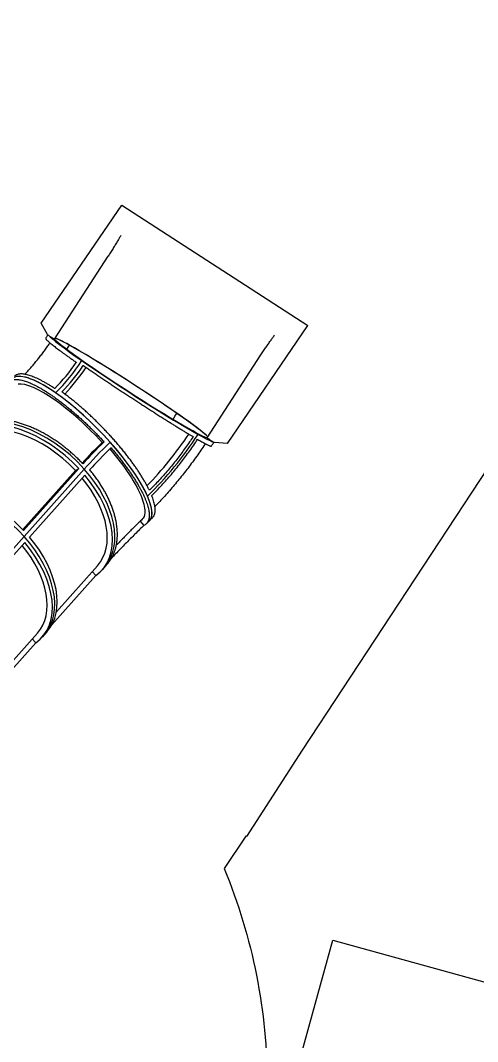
# Model space of a CAD drawing. Header units: millimetres. Extents: x -7616 to 421613, y 91067 to 341353.
# Drawn here: x 186932 to 188930, y 176240 to 180703 of the extents above; entities that cross this region are included whole.
import ezdxf

# ---------------------------------------------------------------- set-up
doc = ezdxf.new("R2010")
doc.units = ezdxf.units.MM
doc.header["$LTSCALE"] = 500
doc.header["$MEASUREMENT"] = 0
doc.linetypes.add('H0', pattern=[0.3, 0.2, -0.1])
doc.layers.add('e-plan', color=9, linetype='CONTINUOUS')

# ---------------------------------------------------------------- blocks, each defined once
blk = doc.blocks.new('A$C633402C3')
at = {"layer": 'e-plan'}
for p, q in [((114083.6, 88464), (114897, 87938)), ((113790.4, 87877.8), (114025, 88240.7)), ((113759, 87898.1), (113731.5, 87947.7)), ((113774.8, 87886.9), (113773.6, 87887.7)), ((114457.3, 87446.6), (114691.9, 87809.5)), ((113909.5, 87783.7), (113925.5, 87774.9)), ((113925.5, 87774.9), (113909.5, 87783.7)), ((114395.4, 87476.7), (114417, 87461.7)), ((114417, 87461.7), (114395.4, 87476.7)), ((113998, 87426.5), (114006.1, 87428.6)), ((114473.1, 87435.4), (114471.9, 87436.1)), ((114545.2, 87421.6), (114488.6, 87426.3)), ((113881.4, 87304.2), (113650.9, 87045.7)), ((113895.9, 87312.9), (113654.3, 87042)), ((113919.8, 87310.1), (113657.2, 87015.6)), ((113919.8, 87310.1), (113657.2, 87015.6)), ((113881.4, 87304.2), (113895.9, 87312.9)), ((113680.8, 87012.3), (113922.3, 87283.2)), ((114164.4, 87082.2), (114180.6, 87063.9)), ((113657.2, 87015.6), (113394.7, 86721.2)), ((113657.2, 87015.6), (113394.7, 86721.2)), ((113418.2, 86717.8), (113659.7, 86988.7)), ((113978.1, 86887.5), (113797.8, 86685.3)), ((113955, 86861.7), (113970.1, 86844.7)), ((114008.6, 86881.5), (113998.1, 86869.7)), ((113970.1, 86844.7), (113778.2, 86629.5)), ((113715.6, 86593.1), (113535.2, 86390.9)), ((113756.6, 86598.8), (113746.1, 86587.1)), ((113707.5, 86550.3), (113515.6, 86335.1)), ((113692.5, 86567.2), (113707.5, 86550.3)), ((113746.1, 86587.1), (113735.6, 86575.3))]:
    blk.add_line(p, q, dxfattribs=at)
blk.add_lwpolyline([(112408.3, 87794), (114324.7, 90726.8), (115443.2, 89963.9), (116811, 89079.5), (116789.2, 89045.9), (116811.5, 89030.7), (114872.7, 86081.9), (114628.5, 85704.1), (114625.6, 85705.9), (114532, 85563.5, -0.097766), (114719.6, 84613.1), (114719.6, 84262.2)], format="xyb", dxfattribs=at)
for points in [[(114739.5, 84285.5), (115006.6, 85251.3), (117533.9, 84552.4)], [(113731.5, 87947.7), (114083.4, 88464.1)], [(114545.2, 87421.6), (114897, 87938)]]:
    blk.add_lwpolyline(points, dxfattribs=at)
for centre, major_axis, ratio, start_param, end_param in [((114074, 88448.7), (-5.1, 17.4), 0.992354, 5.429569, 5.445176), ((113774.1, 87888.4), (15.1, -9.8), 0.046916, 3.228859, 4.712389), ((114125.1, 87664.2), (-362.8, 234.6), 0.046916, 0.147846, 0.965039), ((113775.3, 87887.6), (15.1, -9.8), 0.046916, 4.712389, 6.283185), ((114125.1, 87664.2), (335.9, -217.2), 0.046916, 3.262254, 4.106632), ((114125.1, 87664.2), (335.9, -217.2), 0.046916, 2.535835, 3.020931), ((114125.1, 87664.2), (-335.9, 217.2), 0.046916, 3.262254, 6.162524), ((113405.6, 88100.8), (513, 739.5), 0.568758, 4.745708, 4.76946), ((113405.6, 88100.8), (513, 739.5), 0.568758, 4.745708, 4.76946), ((114125.1, 87664.2), (335.9, -217.2), 0.046916, 0.965039, 2.535835), ((113662.4, 87922.6), (-267, -384.9), 0.568758, 1.264682, 1.585161), ((113675.9, 87913.3), (-266.7, -384.5), 0.568758, 1.235168, 1.627867), ((113675.9, 87913.3), (266.7, 384.5), 0.568758, 4.376761, 4.76946), ((113689.4, 87903.9), (267, 384.9), 0.568758, 4.419466, 4.739945), ((113694.5, 87892.4), (-271.1, -390.9), 0.568758, 1.295952, 1.611893), ((114125.1, 87664.2), (-362.8, 234.6), 0.046916, 0.965039, 2.535835), ((114125.1, 87664.2), (335.9, -217.2), 0.046916, 4.106632, 5.677428), ((113904.1, 87394.2), (300.3, -310.6), 0.270902, 2.20291, 3.141593), ((113904.1, 87394.2), (-300.3, 310.6), 0.270902, 4.559105, 6.129901), ((113890.3, 87380.9), (281.5, -291.2), 0.270902, 1.466915, 2.938906), ((113904.1, 87394.2), (300.3, -310.6), 0.270902, 0.632114, 2.20291), ((113686.2, 87169), (-322.4, 287.5), 0.614336, 4.525025, 6.095821), ((113686.2, 87169), (322.4, -287.5), 0.614336, 1.383432, 2.954228), ((113675.7, 87157.2), (322.4, -287.5), 0.614336, 1.429745, 2.907401), ((113675.9, 87913.3), (-740.9, -1068.2), 0.568758, 1.60411, 1.627867), ((113675.9, 87913.3), (740.9, 1068.2), 0.568758, 4.745703, 4.76946), ((114125.1, 87664.2), (335.9, -217.2), 0.046916, 0.120661, 0.965039), ((113675.8, 87157.3), (302.3, -269.5), 0.614336, 1.432835, 2.904826), ((113954.4, 87712.1), (-490.2, -706.6), 0.568758, 1.271827, 1.612409), ((113967.9, 87710.7), (-513, -739.5), 0.568758, 1.235168, 1.627867), ((113967.9, 87710.7), (-513, -739.5), 0.568758, 1.235168, 1.627867), ((114125.1, 87664.2), (335.9, -217.2), 0.046916, 5.677428, 6.162524), ((114125.1, 87664.2), (-362.8, 234.6), 0.046916, 2.535835, 2.993747), ((114472.4, 87436.8), (-15.1, 9.8), 0.046916, 0, 1.570797), ((114153.7, 87476.2), (355.5, 316), 0.146975, 1.890274, 2.186335), ((114159.7, 87477.7), (-350.1, -311.2), 0.146975, 5.032516, 5.352995), ((114172.8, 87462.9), (-349.8, -310.9), 0.146975, 4.98981, 5.382509), ((114172.8, 87462.9), (349.8, 310.9), 0.146975, 1.848218, 2.240917), ((114186, 87448.1), (350.1, 311.2), 0.146975, 1.877732, 2.198211), ((113904.1, 87394.2), (-300.3, 310.6), 0.270902, 3.141593, 4.559105), ((114473.6, 87436.1), (15.1, -9.8), 0.046916, 4.712389, 6.195919), ((113686.2, 87169), (322.4, -287.5), 0.614336, 0, 1.383432), ((113686.2, 87169), (322.4, -287.5), 0.614336, 0, 1.383432), ((113434.1, 86886.3), (-322.4, 287.5), 0.614336, 4.571338, 5.885274), ((113675.8, 87157.1), (302.3, -269.5), 0.614336, 0, 1.321225), ((113675.7, 87157.2), (322.4, -287.5), 0.614336, 6.142134, 7.61979), ((113423.6, 86874.6), (-322.4, 287.5), 0.614336, 4.525025, 5.832167), ((113423.6, 86874.6), (322.4, -287.5), 0.614336, 1.383432, 2.690574), ((113904.1, 87394.2), (300.3, -310.6), 0.270902, 0, 0.632114), ((113423.6, 86874.6), (322.4, -287.5), 0.614336, 0, 1.383432), ((113423.6, 86874.6), (322.4, -287.5), 0.614336, 0, 1.383432), ((113434.1, 86886.3), (322.4, -287.5), 0.614336, 0, 1.336604), ((113413.3, 86862.6), (302.3, -269.5), 0.614336, 0, 1.321225), ((113413.1, 86862.8), (322.4, -287.5), 0.614336, 6.142134, 7.61979)]:
    blk.add_ellipse(centre, major_axis=major_axis, ratio=ratio, start_param=start_param, end_param=end_param, dxfattribs=at)
for points, knots in [([(114079.6, 88330.4), (114078.5, 88328.8), (114077.4, 88327), (114075, 88323.3), (114073.8, 88321.3), (114071.4, 88317.2), (114070.1, 88315), (114067.4, 88310.5), (114066, 88308.2), (114063.1, 88303.4), (114061.7, 88300.9), (114058.7, 88295.7), (114057.1, 88293.1), (114053.9, 88287.7), (114052.3, 88285), (114049, 88279.4), (114047.3, 88276.6), (114043.9, 88270.9), (114042.1, 88268), (114038.6, 88262.2), (114036.8, 88259.3), (114033.1, 88253.5), (114031.3, 88250.5), (114028, 88245.3), (114026.5, 88243), (114025, 88240.7)], [0, 0, 0, 0, 9.321506, 9.321506, 18.757653, 18.757653, 28.408272, 28.408272, 38.236956, 38.236956, 48.213089, 48.213089, 58.309152, 58.309152, 68.500479, 68.500479, 78.765276, 78.765276, 89.084729, 89.084729, 99.443026, 99.443026, 109.82715, 109.82715, 118.076849, 118.076849, 118.076849, 118.076849]), ([(113760.8, 87896.4), (113760.6, 87896.1), (113760.4, 87895.7), (113759.4, 87894.3), (113758.7, 87893.2), (113757.2, 87890.9), (113756.5, 87889.8), (113755, 87887.6), (113754.3, 87886.5), (113752.8, 87884.3), (113752.1, 87883.2), (113751.3, 87882.1)], [1.64077357, 1.64077357, 1.64077357, 1.64077357, 1.64269338, 1.64269338, 1.64880831, 1.64880831, 1.65492325, 1.65492325, 1.66103818, 1.66103818, 1.66715311, 1.66715311, 1.66715311, 1.66715311]), ([(114691.9, 87809.5), (114693.7, 87812.3), (114695.5, 87815.1), (114699.3, 87820.7), (114701.2, 87823.6), (114705, 87829.3), (114707, 87832.2), (114710.8, 87837.8), (114712.7, 87840.6), (114716.5, 87846.1), (114718.4, 87848.8), (114722.2, 87854.1), (114724, 87856.7), (114727.6, 87861.9), (114729.4, 87864.4), (114732.9, 87869.3), (114734.6, 87871.7), (114737.8, 87876.3), (114739.4, 87878.5), (114742.5, 87882.9), (114743.9, 87885), (114746.7, 87889), (114748, 87890.9), (114749.9, 87893.9), (114750.7, 87895), (114751.4, 87896.1)], [0, 0, 0, 0, 10.006842, 10.006842, 20.412071, 20.412071, 30.809464, 30.809464, 41.189999, 41.189999, 51.542478, 51.542478, 61.853134, 61.853134, 72.105113, 72.105113, 82.278203, 82.278203, 92.348746, 92.348746, 102.289584, 102.289584, 112.069805, 112.069805, 118.076085, 118.076085, 118.076085, 118.076085]), ([(113659.9, 87724.1), (113662.1, 87726.5), (113664.3, 87728.8), (113670.9, 87736), (113675.3, 87740.8), (113684, 87750.5), (113688.3, 87755.4), (113696.9, 87765.4), (113701.2, 87770.5), (113709.7, 87780.8), (113713.9, 87785.9), (113722.3, 87796.4), (113726.5, 87801.7), (113734.7, 87812.4), (113738.8, 87817.8), (113746.9, 87828.7), (113750.9, 87834.1), (113758.8, 87845.2), (113762.7, 87850.7), (113767.7, 87858.1), (113768.9, 87859.8), (113770.1, 87861.5)], [39.969956, 39.969956, 39.969956, 39.969956, 50.092382, 50.092382, 70.227003, 70.227003, 90.418364, 90.418364, 110.659436, 110.659436, 130.943086, 130.943086, 151.262103, 151.262103, 171.609213, 171.609213, 191.977096, 191.977096, 212.3584, 212.3584, 218.632137, 218.632137, 218.632137, 218.632137]), ([(113751.3, 87882.1), (113751.2, 87881.9), (113751.1, 87881.6), (113751.2, 87880.9), (113751.3, 87880.4), (113752, 87879.2), (113752.4, 87878.5), (113753.6, 87877), (113754.3, 87876.1), (113756, 87874.3), (113757, 87873.3), (113759.3, 87871.1), (113760.6, 87869.9), (113763.5, 87867.2), (113765.1, 87865.8), (113768.6, 87862.8), (113770.5, 87861.1), (113774.7, 87857.7), (113776.9, 87855.9), (113781.6, 87852.1), (113784, 87850.2), (113789.2, 87846.1), (113791.9, 87844), (113797.4, 87839.8), (113800.3, 87837.6), (113806, 87833.3), (113809.1, 87831), (113815.6, 87826.2), (113819, 87823.6), (113826.1, 87818.4), (113829.8, 87815.7), (113837.5, 87810.1), (113841.5, 87807.2), (113849.7, 87801.3), (113854, 87798.3), (113862.6, 87792.2), (113867, 87789.1), (113875.9, 87782.8), (113880.4, 87779.7), (113885, 87776.4), (113885, 87776.4), (113885.1, 87776.3)], [886.205231, 886.205231, 886.205231, 886.205231, 899.847656, 899.847656, 919.849428, 919.849428, 939.851199, 939.851199, 959.852971, 959.852971, 979.850467, 979.850467, 999.847963, 999.847963, 1019.845459, 1019.845459, 1039.842956, 1039.842956, 1059.840452, 1059.840452, 1079.837948, 1079.837948, 1099.835444, 1099.835444, 1119.832941, 1119.832941, 1139.821779, 1139.821779, 1159.810617, 1159.810617, 1179.799456, 1179.799456, 1199.788294, 1199.788294, 1219.777133, 1219.777133, 1239.765971, 1239.765971, 1259.75481, 1259.75481, 1260.142728, 1260.142728, 1260.142728, 1260.142728]), ([(113915.6, 87762.7), (113915.7, 87762.6), (113915.8, 87762.6), (113920.8, 87759.2), (113925.8, 87755.7), (113936, 87748.7), (113941.3, 87745.1), (113952, 87737.8), (113957.4, 87734.1), (113968.4, 87726.6), (113974, 87722.8), (113985.2, 87715.2), (113990.9, 87711.4), (114002.1, 87703.8), (114007.7, 87700), (114018.9, 87692.5), (114024.4, 87688.8), (114035.2, 87681.6), (114040.8, 87677.9), (114052.1, 87670.3), (114058, 87666.4), (114069.7, 87658.6), (114075.7, 87654.7), (114087.7, 87646.7), (114093.8, 87642.7), (114105.9, 87634.7), (114112, 87630.7), (114124.1, 87622.8), (114130.1, 87618.9), (114142, 87611.1), (114147.9, 87607.3), (114159.4, 87599.8), (114165, 87596.1), (114176, 87589), (114181.6, 87585.3), (114193, 87578), (114198.7, 87574.3), (114210.3, 87566.9), (114216, 87563.2), (114227.6, 87555.8), (114233.3, 87552.1), (114244.7, 87544.8), (114250.4, 87541.2), (114261.5, 87534.2), (114267, 87530.7), (114277.7, 87524), (114282.9, 87520.7), (114293.1, 87514.3), (114298, 87511.2), (114307.5, 87505.3), (114312.3, 87502.3), (114321.9, 87496.3), (114326.7, 87493.3), (114336.2, 87487.5), (114340.9, 87484.5), (114350.2, 87478.8), (114354.7, 87476.1), (114363.6, 87470.6), (114368, 87468), (114376.5, 87462.9), (114380.6, 87460.4), (114388.3, 87455.8), (114391.9, 87453.6), (114395.4, 87451.6)], [1299.178871, 1299.178871, 1299.178871, 1299.178871, 1299.570367, 1299.570367, 1319.562793, 1319.562793, 1339.555219, 1339.555219, 1359.547646, 1359.547646, 1379.540072, 1379.540072, 1399.532498, 1399.532498, 1419.524925, 1419.524925, 1439.517351, 1439.517351, 1459.510962, 1459.510962, 1479.504572, 1479.504572, 1499.498183, 1499.498183, 1519.491793, 1519.491793, 1539.485404, 1539.485404, 1559.479014, 1559.479014, 1579.472624, 1579.472624, 1599.466235, 1599.466235, 1619.46043, 1619.46043, 1639.454626, 1639.454626, 1659.448821, 1659.448821, 1679.443017, 1679.443017, 1699.437212, 1699.437212, 1719.431407, 1719.431407, 1739.425603, 1739.425603, 1759.419798, 1759.419798, 1779.413865, 1779.413865, 1799.407931, 1799.407931, 1819.401998, 1819.401998, 1839.396065, 1839.396065, 1859.390131, 1859.390131, 1879.384198, 1879.384198, 1898.445264, 1898.445264, 1898.445264, 1898.445264]), ([(113790.7, 87661.8), (113790.6, 87661.9), (113790.5, 87662), (113785.8, 87665.1), (113781.2, 87668.1), (113772, 87674), (113767.4, 87676.8), (113758.3, 87682.3), (113753.7, 87685), (113744.9, 87690.1), (113740.5, 87692.5), (113731.9, 87697.1), (113727.8, 87699.2), (113719.7, 87703.2), (113715.7, 87705.1), (113708.1, 87708.5), (113704.5, 87710.1), (113697.5, 87713), (113694, 87714.4), (113687.1, 87716.9), (113683.7, 87718.1), (113676.9, 87720.2), (113673.6, 87721.1), (113667.2, 87722.7), (113664, 87723.4), (113658, 87724.5), (113655.1, 87724.9), (113649.5, 87725.4), (113646.9, 87725.6), (113641.8, 87725.6), (113639.4, 87725.4), (113635, 87725), (113632.9, 87724.6), (113629, 87723.7), (113627.1, 87723.1), (113623.5, 87721.6), (113621.8, 87720.8), (113618.5, 87718.8), (113617, 87717.6), (113615.3, 87716.1), (113615, 87715.8), (113614.7, 87715.5)], [1299.178871, 1299.178871, 1299.178871, 1299.178871, 1299.570367, 1299.570367, 1319.562793, 1319.562793, 1339.555219, 1339.555219, 1359.547646, 1359.547646, 1379.540072, 1379.540072, 1399.532498, 1399.532498, 1419.524925, 1419.524925, 1439.517351, 1439.517351, 1459.510962, 1459.510962, 1479.504572, 1479.504572, 1499.498183, 1499.498183, 1519.491793, 1519.491793, 1539.485404, 1539.485404, 1559.479014, 1559.479014, 1579.472624, 1579.472624, 1599.466235, 1599.466235, 1619.46043, 1619.46043, 1639.454626, 1639.454626, 1659.448821, 1659.448821, 1663.958928, 1663.958928, 1663.958928, 1663.958928]), ([(113612.7, 87701.4), (113612.7, 87701.4), (113612.8, 87701.4), (113615.1, 87701.7), (113617.6, 87701.9), (113622.7, 87702), (113625.4, 87701.9), (113631, 87701.4), (113634, 87701), (113640.1, 87700), (113643.3, 87699.4), (113649.8, 87697.8), (113653.1, 87696.9), (113659.9, 87694.9), (113663.4, 87693.8), (113670.4, 87691.3), (113673.9, 87690), (113680.9, 87687.1), (113684.6, 87685.6), (113692.2, 87682.2), (113696.2, 87680.3), (113704.3, 87676.3), (113708.5, 87674.2), (113717.1, 87669.6), (113721.5, 87667.2), (113730.4, 87662.2), (113735, 87659.6), (113744.1, 87654.1), (113748.7, 87651.2), (113758, 87645.3), (113762.6, 87642.3), (113771.8, 87636.2), (113776.3, 87633.1), (113785.4, 87626.9), (113790, 87623.6), (113799.5, 87616.7), (113804.4, 87613.1), (113814.3, 87605.7), (113819.4, 87601.8), (113829.6, 87593.9), (113834.7, 87589.9), (113845.1, 87581.5), (113850.3, 87577.3), (113860.7, 87568.7), (113865.9, 87564.3), (113876.1, 87555.5), (113881.2, 87551.1), (113891.2, 87542.3), (113896.1, 87537.9), (113905.7, 87529.2), (113910.7, 87524.7), (113920.6, 87515.4), (113925.7, 87510.6), (113935.9, 87500.9), (113941, 87495.9), (113951.3, 87485.8), (113956.4, 87480.7), (113966.6, 87470.3), (113971.7, 87465.1), (113981.7, 87454.7), (113986.7, 87449.5), (113996.4, 87439.1), (114001.2, 87434), (114005.9, 87428.8), (114006, 87428.7), (114006.1, 87428.6)], [659.433236, 659.433236, 659.433236, 659.433236, 659.833006, 659.833006, 679.833833, 679.833833, 699.834661, 699.834661, 719.835488, 719.835488, 739.836316, 739.836316, 759.837143, 759.837143, 779.83797, 779.83797, 799.838798, 799.838798, 819.840569, 819.840569, 839.842341, 839.842341, 859.844113, 859.844113, 879.845884, 879.845884, 899.847656, 899.847656, 919.849428, 919.849428, 939.851199, 939.851199, 959.852971, 959.852971, 979.850467, 979.850467, 999.847963, 999.847963, 1019.845459, 1019.845459, 1039.842956, 1039.842956, 1059.840452, 1059.840452, 1079.837948, 1079.837948, 1099.835444, 1099.835444, 1119.832941, 1119.832941, 1139.821779, 1139.821779, 1159.810617, 1159.810617, 1179.799456, 1179.799456, 1199.788294, 1199.788294, 1219.777133, 1219.777133, 1239.765971, 1239.765971, 1259.75481, 1259.75481, 1260.142728, 1260.142728, 1260.142728, 1260.142728]), ([(114204.5, 87217), (114204.4, 87217.1), (114204.4, 87217.1), (114202.4, 87221.4), (114200.2, 87225.7), (114195.7, 87234.5), (114193.3, 87239), (114188.3, 87248.2), (114185.6, 87253), (114180.1, 87262.5), (114177.2, 87267.4), (114171.3, 87277.1), (114168.2, 87282), (114161.9, 87291.8), (114158.7, 87296.7), (114152.2, 87306.4), (114149, 87311.3), (114142.4, 87320.8), (114138.9, 87325.7), (114131.8, 87335.7), (114128, 87340.8), (114120.3, 87351.2), (114116.4, 87356.4), (114108.2, 87367.1), (114104, 87372.5), (114095.5, 87383.2), (114091.1, 87388.6), (114082.4, 87399.3), (114077.9, 87404.7), (114069, 87415.3), (114064.5, 87420.5), (114055.6, 87430.8), (114051.2, 87435.9), (114042.4, 87445.7), (114037.9, 87450.8), (114028.6, 87460.9), (114023.8, 87466.1), (114014.1, 87476.5), (114009.2, 87481.7), (113999.1, 87492.1), (113994.1, 87497.3), (113983.8, 87507.7), (113978.7, 87512.8), (113968.4, 87522.9), (113963.3, 87527.9), (113953.1, 87537.6), (113948, 87542.4), (113938.1, 87551.7), (113933.1, 87556.2), (113923.5, 87564.9), (113918.6, 87569.3), (113908.6, 87578.1), (113903.5, 87582.5), (113893.3, 87591.3), (113888.1, 87595.7), (113877.7, 87604.3), (113872.5, 87608.5), (113862.2, 87616.9), (113857, 87620.9), (113846.8, 87628.9), (113841.8, 87632.7), (113831.8, 87640.1), (113827, 87643.7), (113822.1, 87647.2), (113822, 87647.3), (113821.9, 87647.4)], [659.433236, 659.433236, 659.433236, 659.433236, 659.833006, 659.833006, 679.833833, 679.833833, 699.834661, 699.834661, 719.835488, 719.835488, 739.836316, 739.836316, 759.837143, 759.837143, 779.83797, 779.83797, 799.838798, 799.838798, 819.840569, 819.840569, 839.842341, 839.842341, 859.844113, 859.844113, 879.845884, 879.845884, 899.847656, 899.847656, 919.849428, 919.849428, 939.851199, 939.851199, 959.852971, 959.852971, 979.850467, 979.850467, 999.847963, 999.847963, 1019.845459, 1019.845459, 1039.842956, 1039.842956, 1059.840452, 1059.840452, 1079.837948, 1079.837948, 1099.835444, 1099.835444, 1119.832941, 1119.832941, 1139.821779, 1139.821779, 1159.810617, 1159.810617, 1179.799456, 1179.799456, 1199.788294, 1199.788294, 1219.777133, 1219.777133, 1239.765971, 1239.765971, 1259.75481, 1259.75481, 1260.142728, 1260.142728, 1260.142728, 1260.142728]), ([(113913.8, 87332.9), (113913.7, 87333), (113913.6, 87333.1), (113908.8, 87338.2), (113903.9, 87343.3), (113893.8, 87353.3), (113888.7, 87358.3), (113878.1, 87368.2), (113872.8, 87373.1), (113861.9, 87382.8), (113856.4, 87387.5), (113845.3, 87396.7), (113839.7, 87401.3), (113828.5, 87410), (113822.9, 87414.2), (113811.9, 87422.4), (113806.4, 87426.3), (113795.6, 87433.8), (113790, 87437.5), (113778.6, 87444.9), (113772.8, 87448.6), (113760.9, 87455.7), (113754.9, 87459.2), (113742.8, 87466), (113736.7, 87469.4), (113724.5, 87475.7), (113718.3, 87478.8), (113706.1, 87484.6), (113700, 87487.4), (113687.9, 87492.6), (113682, 87495.1), (113670.3, 87499.7), (113664.5, 87501.8), (113653.3, 87505.8), (113647.6, 87507.7), (113636, 87511.4), (113630.1, 87513.1), (113618.3, 87516.3), (113612.3, 87517.7), (113600.5, 87520.4), (113594.5, 87521.6), (113582.8, 87523.8), (113577, 87524.7), (113565.5, 87526.2), (113559.8, 87526.8), (113548.7, 87527.8), (113543.3, 87528.1), (113532.7, 87528.5), (113527.5, 87528.5), (113517.6, 87528.4), (113512.6, 87528.1), (113502.6, 87527.5), (113497.5, 87527), (113487.5, 87525.7), (113482.6, 87524.9), (113472.8, 87523.1), (113467.9, 87522), (113458.5, 87519.6), (113453.8, 87518.2), (113444.8, 87515.2), (113440.4, 87513.6), (113432.2, 87510.1), (113428.3, 87508.4), (113424.5, 87506.5)], [1299.178871, 1299.178871, 1299.178871, 1299.178871, 1299.570367, 1299.570367, 1319.562793, 1319.562793, 1339.555219, 1339.555219, 1359.547646, 1359.547646, 1379.540072, 1379.540072, 1399.532498, 1399.532498, 1419.524925, 1419.524925, 1439.517351, 1439.517351, 1459.510962, 1459.510962, 1479.504572, 1479.504572, 1499.498183, 1499.498183, 1519.491793, 1519.491793, 1539.485404, 1539.485404, 1559.479014, 1559.479014, 1579.472624, 1579.472624, 1599.466235, 1599.466235, 1619.46043, 1619.46043, 1639.454626, 1639.454626, 1659.448821, 1659.448821, 1679.443017, 1679.443017, 1699.437212, 1699.437212, 1719.431407, 1719.431407, 1739.425603, 1739.425603, 1759.419798, 1759.419798, 1779.413865, 1779.413865, 1799.407931, 1799.407931, 1819.401998, 1819.401998, 1839.396065, 1839.396065, 1859.390131, 1859.390131, 1879.384198, 1879.384198, 1898.445264, 1898.445264, 1898.445264, 1898.445264]), ([(114395.4, 87451.6), (114390.2, 87443.7), (114385, 87435.9), (114374.1, 87420), (114368.4, 87411.9), (114357.1, 87396), (114351.4, 87388.2), (114340.3, 87373.2), (114334.5, 87365.6), (114322.6, 87350.1), (114316.4, 87342.4), (114303.9, 87326.8), (114297.5, 87319), (114284.4, 87303.5), (114277.8, 87295.7), (114264.5, 87280.5), (114257.7, 87272.9), (114244.2, 87258.1), (114237.4, 87250.8), (114223.9, 87236.6), (114217.1, 87229.7), (114208.4, 87221), (114206.4, 87219), (114204.5, 87217)], [2236.218017, 2236.218017, 2236.218017, 2236.218017, 2262.137674, 2262.137674, 2290.233966, 2290.233966, 2318.330258, 2318.330258, 2346.473322, 2346.473322, 2374.616386, 2374.616386, 2402.75945, 2402.75945, 2430.902515, 2430.902515, 2459.045579, 2459.045579, 2487.188643, 2487.188643, 2515.331707, 2515.331707, 2523.784719, 2523.784719, 2523.784719, 2523.784719]), ([(114214.6, 87193.9), (114216.9, 87196.2), (114219.2, 87198.5), (114228.4, 87207.8), (114235.5, 87215), (114249.6, 87229.9), (114256.7, 87237.5), (114270.9, 87252.9), (114277.9, 87260.8), (114291.9, 87276.7), (114298.8, 87284.8), (114312.4, 87301), (114319.1, 87309.1), (114332.2, 87325.4), (114338.6, 87333.5), (114351, 87349.6), (114357.1, 87357.6), (114368.8, 87373.3), (114374.7, 87381.4), (114386.5, 87398), (114392.5, 87406.4), (114404, 87423.3), (114409.6, 87431.6), (114415.1, 87440)], [2681.442049, 2681.442049, 2681.442049, 2681.442049, 2691.128265, 2691.128265, 2720.516374, 2720.516374, 2749.904482, 2749.904482, 2779.292591, 2779.292591, 2808.6807, 2808.6807, 2838.068808, 2838.068808, 2867.456917, 2867.456917, 2896.845025, 2896.845025, 2926.186519, 2926.186519, 2955.528013, 2955.528013, 2983.262937, 2983.262937, 2983.262937, 2983.262937]), ([(114415.1, 87440), (114415.4, 87439.8), (114415.7, 87439.7), (114419.1, 87437.7), (114422.2, 87435.9), (114428.3, 87432.4), (114431.2, 87430.8), (114436.8, 87427.6), (114439.5, 87426.1), (114444.6, 87423.4), (114447, 87422.1), (114451.5, 87419.7), (114453.6, 87418.6), (114457.5, 87416.6), (114459.3, 87415.7), (114462.5, 87414.2), (114464, 87413.5), (114466.6, 87412.3), (114467.8, 87411.8), (114470, 87411), (114470.9, 87410.6), (114472.6, 87410.1), (114473.3, 87410), (114474.4, 87409.9), (114474.8, 87409.9), (114475.1, 87410.1), (114475.2, 87410.2), (114475.2, 87410.3)], [1937.634468, 1937.634468, 1937.634468, 1937.634468, 1939.366083, 1939.366083, 1959.359835, 1959.359835, 1979.353587, 1979.353587, 1999.347339, 1999.347339, 2019.341091, 2019.341091, 2039.334842, 2039.334842, 2059.328594, 2059.328594, 2079.322346, 2079.322346, 2099.315647, 2099.315647, 2119.308948, 2119.308948, 2139.30225, 2139.30225, 2159.295551, 2159.295551, 2165.738884, 2165.738884, 2165.738884, 2165.738884]), ([(114031.2, 87397.9), (114064, 87359.7), (114093.1, 87321.5), (114141.4, 87248), (114159.9, 87213.6), (114181.5, 87157.5), (114186, 87135.3), (114183.6, 87106.3), (114179.7, 87097), (114173, 87090.6)], [4.083688, 4.083688, 4.083688, 4.083688, 158.280577, 158.280577, 316.435729, 316.435729, 457.038505, 457.038505, 555.357267, 555.357267, 555.357267, 555.357267]), ([(114036.6, 87403.1), (114036.7, 87403), (114036.8, 87402.9), (114041.3, 87397.7), (114045.8, 87392.4), (114054.7, 87381.9), (114059.1, 87376.5), (114067.8, 87365.7), (114072.2, 87360.3), (114080.7, 87349.6), (114084.8, 87344.2), (114093, 87333.5), (114096.9, 87328.2), (114104.6, 87317.8), (114108.3, 87312.7), (114115.4, 87302.6), (114118.8, 87297.7), (114125.4, 87288.2), (114128.6, 87283.3), (114135, 87273.5), (114138.2, 87268.6), (114144.4, 87258.7), (114147.4, 87253.8), (114153.3, 87244), (114156.2, 87239.1), (114161.6, 87229.5), (114164.2, 87224.7), (114169.2, 87215.4), (114171.5, 87210.9), (114176, 87202), (114178, 87197.6), (114181.9, 87189.3), (114183.7, 87185.2), (114187, 87177.4), (114188.6, 87173.5), (114191.5, 87165.8), (114192.9, 87161.9), (114195.5, 87154.3), (114196.7, 87150.5), (114198.8, 87143.1), (114199.7, 87139.5), (114201.3, 87132.5), (114201.9, 87129.1), (114203, 87122.6), (114203.4, 87119.4), (114203.9, 87113.4), (114204, 87110.5), (114204, 87105.1), (114203.9, 87102.5), (114203.5, 87097.7), (114203.1, 87095.3), (114202.2, 87090.7), (114201.6, 87088.5), (114200.2, 87084.3), (114199.3, 87082.3), (114197.3, 87078.5), (114196.2, 87076.7), (114193.6, 87073.3), (114192.2, 87071.8), (114189.2, 87069), (114187.6, 87067.8), (114184.2, 87065.6), (114182.4, 87064.7), (114180.6, 87063.9)], [1299.178871, 1299.178871, 1299.178871, 1299.178871, 1299.570367, 1299.570367, 1319.562793, 1319.562793, 1339.555219, 1339.555219, 1359.547646, 1359.547646, 1379.540072, 1379.540072, 1399.532498, 1399.532498, 1419.524925, 1419.524925, 1439.517351, 1439.517351, 1459.510962, 1459.510962, 1479.504572, 1479.504572, 1499.498183, 1499.498183, 1519.491793, 1519.491793, 1539.485404, 1539.485404, 1559.479014, 1559.479014, 1579.472624, 1579.472624, 1599.466235, 1599.466235, 1619.46043, 1619.46043, 1639.454626, 1639.454626, 1659.448821, 1659.448821, 1679.443017, 1679.443017, 1699.437212, 1699.437212, 1719.431407, 1719.431407, 1739.425603, 1739.425603, 1759.419798, 1759.419798, 1779.413865, 1779.413865, 1799.407931, 1799.407931, 1819.401998, 1819.401998, 1839.396065, 1839.396065, 1859.390131, 1859.390131, 1879.384198, 1879.384198, 1898.445264, 1898.445264, 1898.445264, 1898.445264]), ([(114449, 87421), (114448.1, 87419.7), (114447.3, 87418.5), (114440.9, 87408.9), (114435.3, 87400.6), (114423.6, 87383.5), (114417.4, 87374.8), (114405.1, 87357.4), (114398.8, 87348.7), (114386.1, 87331.5), (114379.7, 87323), (114366.8, 87306), (114360.2, 87297.6), (114347, 87280.9), (114340.4, 87272.6), (114326.9, 87256.1), (114320.1, 87247.9), (114306.4, 87231.6), (114299.4, 87223.5), (114285.4, 87207.5), (114278.4, 87199.6), (114264.2, 87183.9), (114257, 87176.1), (114242.7, 87160.8), (114235.6, 87153.4), (114228.5, 87146)], [5.395909, 5.395909, 5.395909, 5.395909, 10.000076, 10.000076, 40.002125, 40.002125, 72.046266, 72.046266, 104.089048, 104.089048, 136.135645, 136.135645, 168.19116, 168.19116, 200.260662, 200.260662, 232.349176, 232.349176, 264.461656, 264.461656, 296.602963, 296.602963, 328.777837, 328.777837, 360.088534, 360.088534, 360.088534, 360.088534]), ([(114475.2, 87410.3), (114476.1, 87411.6), (114476.9, 87412.8), (114478.6, 87415.4), (114479.4, 87416.7), (114481.1, 87419.3), (114482, 87420.6), (114483.7, 87423.1), (114484.5, 87424.4), (114485.7, 87426.3), (114486, 87426.8), (114486.4, 87427.3)], [4.62643042, 4.62643042, 4.62643042, 4.62643042, 4.63046571, 4.63046571, 4.634501, 4.634501, 4.63853629, 4.63853629, 4.64257157, 4.64257157, 4.64421504, 4.64421504, 4.64421504, 4.64421504]), ([(114018.7, 86892.7), (114019.4, 86893.5), (114020.1, 86894.3), (114023.8, 86898.5), (114026.5, 86902), (114031.8, 86909.2), (114034.3, 86912.9), (114038.9, 86920.5), (114041.1, 86924.3), (114045, 86932), (114046.9, 86935.9), (114050.2, 86943.7), (114051.7, 86947.8), (114054.6, 86956.3), (114056, 86960.6), (114058.4, 86969.7), (114059.5, 86974.4), (114061.3, 86983.9), (114062.1, 86988.8), (114063.3, 86998.7), (114063.8, 87003.7), (114064.4, 87013.9), (114064.5, 87019), (114064.5, 87029.3), (114064.3, 87034.5), (114063.8, 87044.7), (114063.3, 87049.8), (114062.2, 87059.9), (114061.5, 87065.1), (114059.9, 87075.7), (114058.9, 87081.1), (114056.5, 87092.2), (114055.2, 87097.9), (114052.3, 87109.3), (114050.6, 87115), (114047, 87126.6), (114045.1, 87132.4), (114041, 87144), (114038.8, 87149.8), (114034.1, 87161.3), (114031.7, 87167), (114026.6, 87178.2), (114024, 87183.7), (114018.7, 87194.5), (114015.8, 87200), (114009.8, 87211.1), (114006.6, 87216.8), (113999.9, 87228.2), (113996.4, 87234), (113989.1, 87245.5), (113985.3, 87251.3), (113977.5, 87262.7), (113973.4, 87268.4), (113965.2, 87279.7), (113961, 87285.3), (113952.4, 87296.2), (113948, 87301.5), (113943.6, 87306.9), (113943.5, 87307), (113943.4, 87307.1)], [714.910749, 714.910749, 714.910749, 714.910749, 719.835488, 719.835488, 739.836316, 739.836316, 759.837143, 759.837143, 779.83797, 779.83797, 799.838798, 799.838798, 819.840569, 819.840569, 839.842341, 839.842341, 859.844113, 859.844113, 879.845884, 879.845884, 899.847656, 899.847656, 919.849428, 919.849428, 939.851199, 939.851199, 959.852971, 959.852971, 979.850467, 979.850467, 999.847963, 999.847963, 1019.845459, 1019.845459, 1039.842956, 1039.842956, 1059.840452, 1059.840452, 1079.837948, 1079.837948, 1099.835444, 1099.835444, 1119.832941, 1119.832941, 1139.821779, 1139.821779, 1159.810617, 1159.810617, 1179.799456, 1179.799456, 1199.788294, 1199.788294, 1219.777133, 1219.777133, 1239.765971, 1239.765971, 1259.75481, 1259.75481, 1260.142728, 1260.142728, 1260.142728, 1260.142728]), ([(114218.4, 87097.3), (114219.5, 87098.4), (114220.5, 87099.6), (114222.7, 87102.5), (114223.8, 87104.2), (114225.6, 87107.9), (114226.4, 87109.9), (114227.8, 87114), (114228.3, 87116.1), (114229.1, 87120.6), (114229.4, 87122.9), (114229.7, 87127.6), (114229.8, 87130.1), (114229.6, 87135.5), (114229.4, 87138.3), (114228.8, 87144.2), (114228.3, 87147.3), (114227.2, 87153.7), (114226.4, 87157), (114224.8, 87163.9), (114223.8, 87167.5), (114221.6, 87174.8), (114220.3, 87178.5), (114217.7, 87186), (114216.2, 87189.8), (114214.7, 87193.7), (114214.6, 87193.8), (114214.6, 87193.9)], [383.903472, 383.903472, 383.903472, 383.903472, 399.863041, 399.863041, 419.858274, 419.858274, 439.853506, 439.853506, 459.848738, 459.848738, 479.843971, 479.843971, 499.842497, 499.842497, 519.841023, 519.841023, 539.839549, 539.839549, 559.838075, 559.838075, 579.836601, 579.836601, 599.835127, 599.835127, 619.833653, 619.833653, 620.231169, 620.231169, 620.231169, 620.231169]), ([(114173, 87090.6), (114170.8, 87088.4), (114168.5, 87086.2), (114160.7, 87078.5), (114155.2, 87073.2), (114144.3, 87062.4), (114138.9, 87057.1), (114128.1, 87046.4), (114122.9, 87041.1), (114112.4, 87030.6), (114107.2, 87025.4), (114097, 87015), (114091.9, 87009.8), (114081.9, 86999.6), (114077, 86994.5), (114068, 86985.2), (114063.9, 86981), (114059.9, 86976.7)], [0, 0, 0, 0, 10.000221, 10.000221, 34.525867, 34.525867, 59.012375, 59.012375, 83.440349, 83.440349, 107.802517, 107.802517, 132.091049, 132.091049, 156.297467, 156.297467, 176.85768, 176.85768, 176.85768, 176.85768]), ([(114191.5, 87071.1), (114192.3, 87072), (114193.2, 87072.8), (114194.9, 87074.5), (114195.7, 87075.3), (114197.5, 87077), (114198.3, 87077.8), (114200, 87079.5), (114200.9, 87080.3), (114202.6, 87082), (114203.5, 87082.8), (114204.4, 87083.6)], [2.84157609, 2.84157609, 2.84157609, 2.84157609, 2.84609512, 2.84609512, 2.85061415, 2.85061415, 2.85513318, 2.85513318, 2.85965221, 2.85965221, 2.86417124, 2.86417124, 2.86417124, 2.86417124]), ([(114204.4, 87083.6), (114205.3, 87084.5), (114206.2, 87085.5), (114208.1, 87087.3), (114209, 87088.2), (114210.9, 87090), (114211.9, 87090.9), (114213.7, 87092.8), (114214.7, 87093.7), (114216.5, 87095.5), (114217.5, 87096.4), (114218.4, 87097.3)], [4.25390778, 4.25390778, 4.25390778, 4.25390778, 4.25737334, 4.25737334, 4.2608389, 4.2608389, 4.26430447, 4.26430447, 4.26777003, 4.26777003, 4.27123559, 4.27123559, 4.27123559, 4.27123559]), ([(114180.6, 87063.9), (114174.2, 87057.6), (114167.8, 87051.4), (114154.7, 87038.5), (114148, 87031.9), (114135.1, 87019), (114128.7, 87012.7), (114116.5, 87000.4), (114110.3, 86994.1), (114097.7, 86981.4), (114091.4, 86975), (114078.8, 86962), (114072.6, 86955.5), (114060.1, 86942.5), (114053.9, 86936), (114044.6, 86926.2), (114041.4, 86922.8), (114038.3, 86919.5)], [2236.218017, 2236.218017, 2236.218017, 2236.218017, 2262.137674, 2262.137674, 2290.233966, 2290.233966, 2318.330258, 2318.330258, 2346.473322, 2346.473322, 2374.616386, 2374.616386, 2402.75945, 2402.75945, 2430.902515, 2430.902515, 2445.535353, 2445.535353, 2445.535353, 2445.535353]), ([(114008.6, 86881.5), (114009.3, 86882.3), (114009.9, 86883), (114011.3, 86884.5), (114011.9, 86885.2), (114013.3, 86886.7), (114013.9, 86887.5), (114015.3, 86888.9), (114015.9, 86889.7), (114017.3, 86891.2), (114018, 86891.9), (114018.7, 86892.7)], [2.47147215, 2.47147215, 2.47147215, 2.47147215, 2.47634485, 2.47634485, 2.48121755, 2.48121755, 2.48609025, 2.48609025, 2.49096294, 2.49096294, 2.49583564, 2.49583564, 2.49583564, 2.49583564])]:
    blk.add_open_spline(points, degree=3, knots=knots, dxfattribs=at)

msp = doc.modelspace()

# ---------------------------------------------------------------- block references
at = {"layer": 'e-plan', "linetype": 'H0'}
msp.add_blockref('A$C633402C3', (73291.5, 91432.6), dxfattribs=at)

doc.saveas('drawing.dxf')
